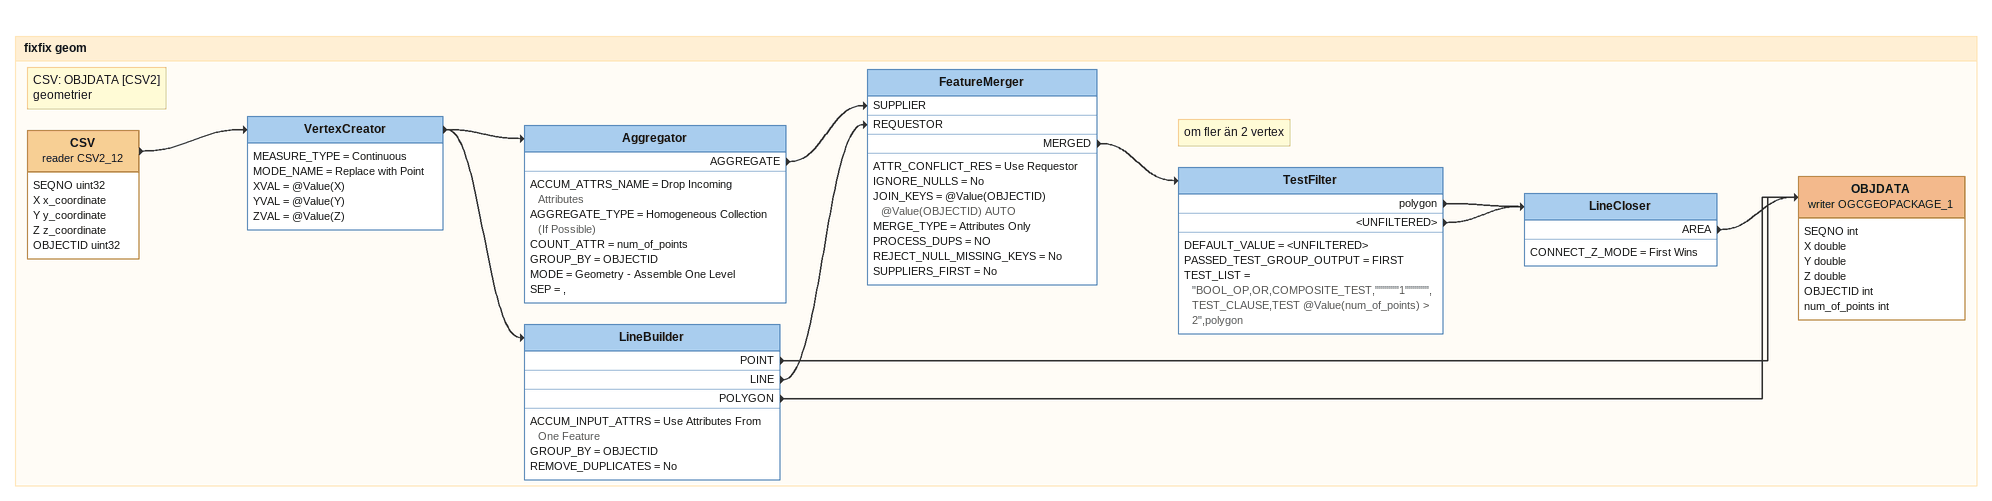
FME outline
Bookmark: fixfix geom
Note: CSV: OBJDATA [CSV2] / geometrier
CSV (reader CSV2_12)
    attributes: SEQNO uint32, X x_coordinate, Y y_coordinate, Z z_coordinate, OBJECTID uint32
    -> VertexCreator
VertexCreator
    MEASURE_TYPE = Continuous
    MODE_NAME = Replace with Point
    XVAL = @Value(X)
    YVAL = @Value(Y)
    ZVAL = @Value(Z)
    -> Aggregator
    -> LineBuilder
Aggregator
    ACCUM_ATTRS_NAME = Drop Incoming Attributes
    AGGREGATE_TYPE = Homogeneous Collection (If Possible)
    COUNT_ATTR = num_of_points
    GROUP_BY = OBJECTID
    MODE = Geometry - Assemble One Level
    SEP = ,
    AGGREGATE -> FeatureMerger [SUPPLIER]
LineBuilder
    ACCUM_INPUT_ATTRS = Use Attributes From One Feature
    GROUP_BY = OBJECTID
    REMOVE_DUPLICATES = No
    POINT -> OBJDATA (writer OGCGEOPACKAGE_1)
    LINE -> FeatureMerger [REQUESTOR]
    POLYGON -> OBJDATA (writer OGCGEOPACKAGE_1)
FeatureMerger
    ATTR_CONFLICT_RES = Use Requestor
    IGNORE_NULLS = No
    JOIN_KEYS = @Value(OBJECTID) @Value(OBJECTID) AUTO
    MERGE_TYPE = Attributes Only
    PROCESS_DUPS = NO
    REJECT_NULL_MISSING_KEYS = No
    SUPPLIERS_FIRST = No
    MERGED -> TestFilter
Note: om fler än 2 vertex
TestFilter
    DEFAULT_VALUE = <UNFILTERED>
    PASSED_TEST_GROUP_OUTPUT = FIRST
    TEST_LIST = "BOOL_OP,OR,COMPOSITE_TEST,""""""1"""""",TEST_CLAUSE,TEST @Value(num_of_points) > 2",polygon
    polygon -> LineCloser
    <UNFILTERED> -> LineCloser
LineCloser
    CONNECT_Z_MODE = First Wins
    AREA -> OBJDATA (writer OGCGEOPACKAGE_1)
OBJDATA (writer OGCGEOPACKAGE_1)
    attributes: SEQNO int, X double, Y double, Z double, OBJECTID int, num_of_points int
